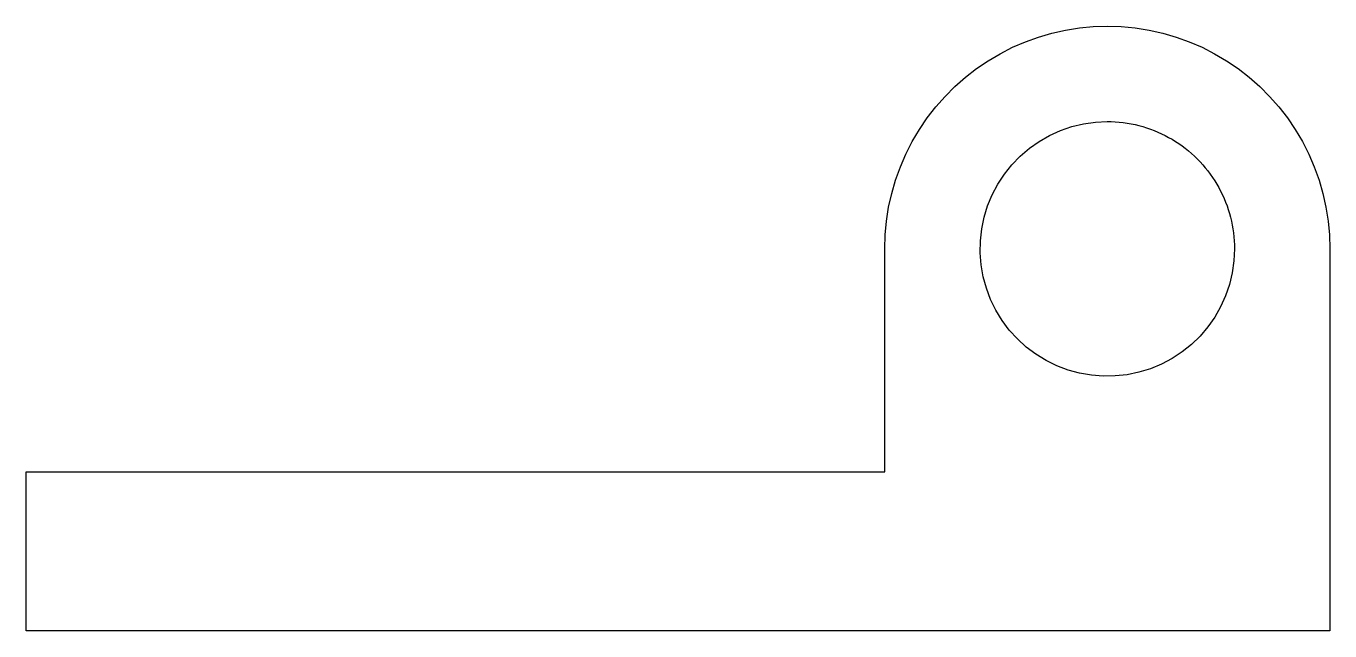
# Model space of a CAD drawing. Header units: metres. Extents: x -33 to 8, y 0 to 19.
import ezdxf

# ---------------------------------------------------------------- set-up
doc = ezdxf.new("R2010")
doc.units = ezdxf.units.M

msp = doc.modelspace()

# ---------------------------------------------------------------- linework, layer by layer
for points in [[(-6, 12), (-5.986, 12.44), (-5.945, 12.877), (-5.876, 13.312), (-5.78, 13.741), (-5.657, 14.163), (-5.508, 14.577), (-5.334, 14.98), (-5.134, 15.372), (-4.91, 15.751), (-4.663, 16.114), (-4.394, 16.462), (-4.103, 16.792), (-3.792, 17.103), (-3.462, 17.394), (-3.114, 17.663), (-2.751, 17.91), (-2.372, 18.134), (-1.98, 18.334), (-1.577, 18.508), (-1.163, 18.657), (-0.741, 18.78), (-0.312, 18.876), (0.123, 18.945), (0.56, 18.986), (1, 19), (1.44, 18.986), (1.877, 18.945), (2.312, 18.876), (2.741, 18.78), (3.163, 18.657), (3.577, 18.508), (3.98, 18.334), (4.372, 18.134), (4.751, 17.91), (5.114, 17.663), (5.462, 17.394), (5.792, 17.103), (6.103, 16.792), (6.394, 16.462), (6.663, 16.114), (6.91, 15.751), (7.134, 15.372), (7.334, 14.98), (7.508, 14.577), (7.657, 14.163), (7.78, 13.741), (7.876, 13.312), (7.945, 12.877), (7.986, 12.44), (8, 12)], [(5, 12), (4.982, 11.624), (4.929, 11.25), (4.841, 10.884), (4.719, 10.528), (4.564, 10.184), (4.377, 9.857), (4.161, 9.548), (3.916, 9.262), (3.645, 9), (3.351, 8.764), (3.036, 8.557), (2.703, 8.381), (2.355, 8.236), (1.995, 8.126), (1.626, 8.049), (1.251, 8.008), (0.874, 8.002), (0.499, 8.032), (0.127, 8.096), (-0.236, 8.196), (-0.589, 8.329), (-0.927, 8.495), (-1.248, 8.692), (-1.55, 8.918), (-1.828, 9.172), (-2.082, 9.45), (-2.308, 9.752), (-2.505, 10.073), (-2.671, 10.411), (-2.804, 10.764), (-2.904, 11.127), (-2.968, 11.499), (-2.998, 11.874), (-2.992, 12.251), (-2.951, 12.626), (-2.874, 12.995), (-2.764, 13.355), (-2.619, 13.703), (-2.443, 14.036), (-2.236, 14.351), (-2, 14.645), (-1.738, 14.916), (-1.452, 15.161), (-1.143, 15.377), (-0.816, 15.564), (-0.472, 15.719), (-0.116, 15.841), (0.25, 15.929), (0.624, 15.982), (1, 16)], [(1, 16), (1.126, 15.998), (1.251, 15.992), (1.376, 15.982), (1.501, 15.968), (1.626, 15.951), (1.75, 15.929), (1.873, 15.904), (1.995, 15.874), (2.116, 15.841), (2.236, 15.804), (2.355, 15.764), (2.472, 15.719), (2.589, 15.671), (2.703, 15.619), (2.816, 15.564), (2.927, 15.505), (3.036, 15.443), (3.143, 15.377), (3.248, 15.308), (3.351, 15.236), (3.452, 15.161), (3.55, 15.082), (3.645, 15), (3.738, 14.916), (3.828, 14.828), (3.916, 14.738), (4, 14.645), (4.082, 14.55), (4.161, 14.452), (4.236, 14.351), (4.308, 14.248), (4.377, 14.143), (4.443, 14.036), (4.505, 13.927), (4.564, 13.816), (4.619, 13.703), (4.671, 13.589), (4.719, 13.472), (4.764, 13.355), (4.804, 13.236), (4.841, 13.116), (4.874, 12.995), (4.904, 12.873), (4.929, 12.75), (4.951, 12.626), (4.968, 12.501), (4.982, 12.376), (4.992, 12.251), (4.998, 12.126), (5, 12)], [(-6, 5), (-6, 5.14), (-6, 5.28), (-6, 5.42), (-6, 5.56), (-6, 5.7), (-6, 5.84), (-6, 5.98), (-6, 6.12), (-6, 6.26), (-6, 6.4), (-6, 6.54), (-6, 6.68), (-6, 6.82), (-6, 6.96), (-6, 7.1), (-6, 7.24), (-6, 7.38), (-6, 7.52), (-6, 7.66), (-6, 7.8), (-6, 7.94), (-6, 8.08), (-6, 8.22), (-6, 8.36), (-6, 8.5), (-6, 8.64), (-6, 8.78), (-6, 8.92), (-6, 9.06), (-6, 9.2), (-6, 9.34), (-6, 9.48), (-6, 9.62), (-6, 9.76), (-6, 9.9), (-6, 10.04), (-6, 10.18), (-6, 10.32), (-6, 10.46), (-6, 10.6), (-6, 10.74), (-6, 10.88), (-6, 11.02), (-6, 11.16), (-6, 11.3), (-6, 11.44), (-6, 11.58), (-6, 11.72), (-6, 11.86), (-6, 12)], [(-6, 5), (-6, 5.14), (-6, 5.28), (-6, 5.42), (-6, 5.56), (-6, 5.7), (-6, 5.84), (-6, 5.98), (-6, 6.12), (-6, 6.26), (-6, 6.4), (-6, 6.54), (-6, 6.68), (-6, 6.82), (-6, 6.96), (-6, 7.1), (-6, 7.24), (-6, 7.38), (-6, 7.52), (-6, 7.66), (-6, 7.8), (-6, 7.94), (-6, 8.08), (-6, 8.22), (-6, 8.36), (-6, 8.5), (-6, 8.64), (-6, 8.78), (-6, 8.92), (-6, 9.06), (-6, 9.2), (-6, 9.34), (-6, 9.48), (-6, 9.62), (-6, 9.76), (-6, 9.9), (-6, 10.04), (-6, 10.18), (-6, 10.32), (-6, 10.46), (-6, 10.6), (-6, 10.74), (-6, 10.88), (-6, 11.02), (-6, 11.16), (-6, 11.3), (-6, 11.44), (-6, 11.58), (-6, 11.72), (-6, 11.86), (-6, 12)], [(8, 12), (8, 11.76), (8, 11.52), (8, 11.28), (8, 11.04), (8, 10.8), (8, 10.56), (8, 10.32), (8, 10.08), (8, 9.84), (8, 9.6), (8, 9.36), (8, 9.12), (8, 8.88), (8, 8.64), (8, 8.4), (8, 8.16), (8, 7.92), (8, 7.68), (8, 7.44), (8, 7.2), (8, 6.96), (8, 6.72), (8, 6.48), (8, 6.24), (8, 6), (8, 5.76), (8, 5.52), (8, 5.28), (8, 5.04), (8, 4.8), (8, 4.56), (8, 4.32), (8, 4.08), (8, 3.84), (8, 3.6), (8, 3.36), (8, 3.12), (8, 2.88), (8, 2.64), (8, 2.4), (8, 2.16), (8, 1.92), (8, 1.68), (8, 1.44), (8, 1.2), (8, 0.96), (8, 0.72), (8, 0.48), (8, 0.24), (8, 0)], [(-33, 0), (-33, 0.1), (-33, 0.2), (-33, 0.3), (-33, 0.4), (-33, 0.5), (-33, 0.6), (-33, 0.7), (-33, 0.8), (-33, 0.9), (-33, 1), (-33, 1.1), (-33, 1.2), (-33, 1.3), (-33, 1.4), (-33, 1.5), (-33, 1.6), (-33, 1.7), (-33, 1.8), (-33, 1.9), (-33, 2), (-33, 2.1), (-33, 2.2), (-33, 2.3), (-33, 2.4), (-33, 2.5), (-33, 2.6), (-33, 2.7), (-33, 2.8), (-33, 2.9), (-33, 3), (-33, 3.1), (-33, 3.2), (-33, 3.3), (-33, 3.4), (-33, 3.5), (-33, 3.6), (-33, 3.7), (-33, 3.8), (-33, 3.9), (-33, 4), (-33, 4.1), (-33, 4.2), (-33, 4.3), (-33, 4.4), (-33, 4.5), (-33, 4.6), (-33, 4.7), (-33, 4.8), (-33, 4.9), (-33, 5)], [(-33, 5), (-32.46, 5), (-31.92, 5), (-31.38, 5), (-30.84, 5), (-30.3, 5), (-29.76, 5), (-29.22, 5), (-28.68, 5), (-28.14, 5), (-27.6, 5), (-27.06, 5), (-26.52, 5), (-25.98, 5), (-25.44, 5), (-24.9, 5), (-24.36, 5), (-23.82, 5), (-23.28, 5), (-22.74, 5), (-22.2, 5), (-21.66, 5), (-21.12, 5), (-20.58, 5), (-20.04, 5), (-19.5, 5), (-18.96, 5), (-18.42, 5), (-17.88, 5), (-17.34, 5), (-16.8, 5), (-16.26, 5), (-15.72, 5), (-15.18, 5), (-14.64, 5), (-14.1, 5), (-13.56, 5), (-13.02, 5), (-12.48, 5), (-11.94, 5), (-11.4, 5), (-10.86, 5), (-10.32, 5), (-9.78, 5), (-9.24, 5), (-8.7, 5), (-8.16, 5), (-7.62, 5), (-7.08, 5), (-6.54, 5), (-6, 5)], [(-20, 5), (-19.72, 5), (-19.44, 5), (-19.16, 5), (-18.88, 5), (-18.6, 5), (-18.32, 5), (-18.04, 5), (-17.76, 5), (-17.48, 5), (-17.2, 5), (-16.92, 5), (-16.64, 5), (-16.36, 5), (-16.08, 5), (-15.8, 5), (-15.52, 5), (-15.24, 5), (-14.96, 5), (-14.68, 5), (-14.4, 5), (-14.12, 5), (-13.84, 5), (-13.56, 5), (-13.28, 5), (-13, 5), (-12.72, 5), (-12.44, 5), (-12.16, 5), (-11.88, 5), (-11.6, 5), (-11.32, 5), (-11.04, 5), (-10.76, 5), (-10.48, 5), (-10.2, 5), (-9.92, 5), (-9.64, 5), (-9.36, 5), (-9.08, 5), (-8.8, 5), (-8.52, 5), (-8.24, 5), (-7.96, 5), (-7.68, 5), (-7.4, 5), (-7.12, 5), (-6.84, 5), (-6.56, 5), (-6.28, 5), (-6, 5)], [(8, 0), (7.18, 0), (6.36, 0), (5.54, 0), (4.72, 0), (3.9, 0), (3.08, 0), (2.26, 0), (1.44, 0), (0.62, 0), (-0.2, 0), (-1.02, 0), (-1.84, 0), (-2.66, 0), (-3.48, 0), (-4.3, 0), (-5.12, 0), (-5.94, 0), (-6.76, 0), (-7.58, 0), (-8.4, 0), (-9.22, 0), (-10.04, 0), (-10.86, 0), (-11.68, 0), (-12.5, 0), (-13.32, 0), (-14.14, 0), (-14.96, 0), (-15.78, 0), (-16.6, 0), (-17.42, 0), (-18.24, 0), (-19.06, 0), (-19.88, 0), (-20.7, 0), (-21.52, 0), (-22.34, 0), (-23.16, 0), (-23.98, 0), (-24.8, 0), (-25.62, 0), (-26.44, 0), (-27.26, 0), (-28.08, 0), (-28.9, 0), (-29.72, 0), (-30.54, 0), (-31.36, 0), (-32.18, 0), (-33, 0)]]:
    msp.add_lwpolyline(points)

doc.saveas('drawing.dxf')
